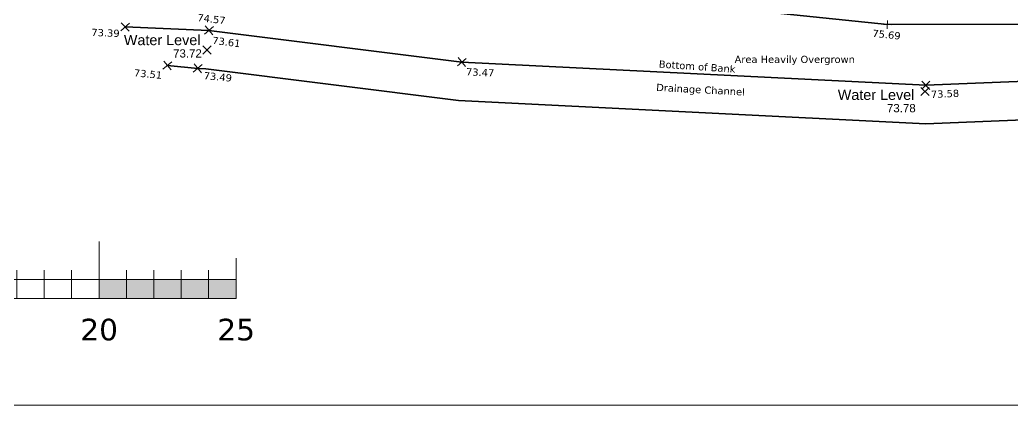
# Model space of a CAD drawing. Header units: metres. Extents: x 538443 to 538604, y 597904 to 598037.
# Drawn here: x 538471.88 to 538508.09, y 597903.86 to 597917.91 of the extents above; entities that cross this region are included whole.
import ezdxf
from ezdxf.enums import TextEntityAlignment as Align

# ---------------------------------------------------------------- set-up
doc = ezdxf.new("R2010")
doc.units = ezdxf.units.M
doc.header["$MEASUREMENT"] = 0
doc.header["$PDMODE"] = 1
doc.header["$PDSIZE"] = 0.1
doc.layers.get('0').update_dxf_attribs({"lineweight": 0})
for name, color, linetype, lineweight in [('$TXTOUTLINES', 7, 'Continuous', 0), ('Bank Bottom Elevation', 12, 'Continuous', 0), ('Bank Bottom Line', 12, 'Continuous', 35), ('Bank Bottom Symbol', 12, 'Continuous', 0), ('Bank Top Elevation', 20, 'Continuous', 0), ('Bank Top Line', 20, 'Continuous', 35), ('Bank Top Symbol', 20, 'Continuous', 0), ('Invert Level Text', 7, 'Continuous', 0), ('Text', 7, 'Continuous', 0), ('Water Top Elevation', 7, 'Continuous', 0), ('Water Top Symbol', 7, 'Continuous', 0)]:
    doc.layers.add(name, color=color, linetype=linetype, lineweight=lineweight)
doc.layers.add('POINTS', color=7, linetype='Continuous')
doc.styles.add('2mm Arial', font='arial.ttf')
doc.styles.add('Bank Bottom Text', font='verdana.ttf')
doc.styles.add('Bank Top Text', font='verdana.ttf')
doc.styles.add('Contour', font='arial.ttf')
doc.styles.add('Spot Height Text', font='verdana.ttf')

# ---------------------------------------------------------------- blocks, each defined once
blk = doc.blocks.new('CROSS')
at = {"color": 0}
for points in [[(0.5, 0.5), (-0.5, -0.5)], [(0.5, -0.5), (-0.5, 0.5)]]:
    blk.add_lwpolyline(points, dxfattribs=at)
blk = doc.blocks.new('2')
at = {"layer": 'Text'}
h = blk.add_hatch(color=256, dxfattribs=at)
h.paths.add_polyline_path([(538139.417, 603327.391), (538138.417, 603327.391), (538138.417, 603326.69), (538139.417, 603326.69)])
h.paths.add_polyline_path([(538141.417, 603327.391), (538140.417, 603327.391), (538140.417, 603326.69), (538141.417, 603326.69)])
h.paths.add_polyline_path([(538143.417, 603327.391), (538142.417, 603327.391), (538142.417, 603326.69), (538143.417, 603326.69)])
h = blk.add_hatch(color=256, dxfattribs=at)
h.paths.add_polyline_path([(538149.417, 603327.391), (538148.417, 603327.391), (538148.417, 603326.69), (538149.417, 603326.69)])
h.paths.add_polyline_path([(538150.417, 603327.391), (538149.417, 603327.391), (538149.417, 603326.69), (538150.417, 603326.69)])
h.paths.add_polyline_path([(538151.417, 603327.391), (538150.417, 603327.391), (538150.417, 603326.69), (538151.417, 603326.69)])
h.paths.add_polyline_path([(538152.417, 603327.391), (538151.417, 603327.391), (538151.417, 603326.69), (538152.417, 603326.69)])
h.paths.add_polyline_path([(538153.417, 603327.391), (538152.417, 603327.391), (538152.417, 603326.69), (538153.417, 603326.69)])
h.paths.add_polyline_path([(538159.417, 603327.391), (538158.417, 603327.391), (538158.417, 603326.69), (538159.417, 603326.69)])
h.paths.add_polyline_path([(538160.417, 603327.391), (538159.417, 603327.391), (538159.417, 603326.69), (538160.417, 603326.69)])
h.paths.add_polyline_path([(538161.417, 603327.391), (538160.417, 603327.391), (538160.417, 603326.69), (538161.417, 603326.69)])
h.paths.add_polyline_path([(538162.417, 603327.391), (538161.417, 603327.391), (538161.417, 603326.69), (538162.417, 603326.69)])
h.paths.add_polyline_path([(538163.417, 603327.391), (538162.417, 603327.391), (538162.417, 603326.69), (538163.417, 603326.69)])
for p, q in [((538148.417, 603328.772), (538148.417, 603326.69)), ((538158.417, 603328.772), (538158.417, 603326.69)), ((538138.417, 603328.168), (538138.417, 603326.69)), ((538143.417, 603328.168), (538143.417, 603326.69)), ((538148.417, 603328.168), (538148.417, 603326.69)), ((538153.417, 603328.168), (538153.417, 603326.69)), ((538158.417, 603328.168), (538158.417, 603326.69)), ((538163.417, 603328.168), (538163.417, 603326.69)), ((538139.417, 603327.731), (538139.417, 603326.69)), ((538140.417, 603327.731), (538140.417, 603326.69)), ((538141.417, 603327.731), (538141.417, 603326.69)), ((538142.417, 603327.731), (538142.417, 603326.69)), ((538144.417, 603327.731), (538144.417, 603326.69)), ((538145.417, 603327.731), (538145.417, 603326.69)), ((538146.417, 603327.731), (538146.417, 603326.69)), ((538147.417, 603327.731), (538147.417, 603326.69)), ((538149.417, 603327.731), (538149.417, 603326.69)), ((538150.417, 603327.731), (538150.417, 603326.69)), ((538151.417, 603327.731), (538151.417, 603326.69)), ((538152.417, 603327.731), (538152.417, 603326.69)), ((538154.417, 603327.731), (538154.417, 603326.69)), ((538155.417, 603327.731), (538155.417, 603326.69)), ((538156.417, 603327.731), (538156.417, 603326.69)), ((538157.417, 603327.731), (538157.417, 603326.69)), ((538159.417, 603327.731), (538159.417, 603326.69)), ((538160.417, 603327.731), (538160.417, 603326.69)), ((538161.417, 603327.731), (538161.417, 603326.69)), ((538162.417, 603327.731), (538162.417, 603326.69)), ((538138.417, 603327.391), (538163.417, 603327.391)), ((538138.417, 603326.69), (538163.417, 603326.69))]:
    blk.add_line(p, q, dxfattribs=at)
at = {"layer": 'Text', "style": 'Spot Height Text'}
for s, height, p in [('Scale 1:250', 1.18125, (538132.897, 603327.217)), ('0', 0.788, (538138.421, 603325.562)), ('5', 0.788, (538143.421, 603325.562)), ('10', 0.7875, (538148.421, 603325.562)), ('15', 0.7875, (538153.421, 603325.562)), ('20', 0.7875, (538158.421, 603325.562)), ('25', 0.7875, (538163.421, 603325.562))]:
    blk.add_text(s, height=height, dxfattribs=at).set_placement(p, align=Align.MIDDLE_CENTER)

msp = doc.modelspace()

# ---------------------------------------------------------------- linework, layer by layer
at = {"layer": '$TXTOUTLINES', "color": 7}
msp.add_lwpolyline([(538443.355, 598004.719), (538587.947, 598004.719), (538587.947, 597903.861), (538443.355, 597903.861)], close=True, dxfattribs=at)
at = {"layer": 'Bank Bottom Line'}
for points in [[(538519.161, 597916.1), (538504.944, 597915.526), (538488.01, 597916.369), (538478.78, 597917.526), (538475.725, 597917.65)], [(538477.266, 597916.245), (538478.374, 597916.14), (538478.664, 597916.128), (538487.888, 597914.972), (538504.937, 597914.123), (538519.218, 597914.7)]]:
    msp.add_lwpolyline(points, dxfattribs=at)
at = {"layer": 'Bank Top Line'}
msp.add_lwpolyline([(538480.414, 597919.82), (538485.58, 597919.511), (538492.69, 597918.864), (538503.542, 597917.736), (538509.467, 597917.75), (538514.812, 597917.82), (538518.613, 597917.735), (538526.901, 597917.881), (538536.982, 597916.613)], dxfattribs=at)
at = {"layer": 'Bank Top Symbol'}
for p, q in [((538503.392, 597917.744), (538503.692, 597917.728)), ((538503.55, 597917.886), (538503.534, 597917.586))]:
    msp.add_line(p, q, dxfattribs=at)
at = {"layer": 'POINTS'}
for p in [(538503.542, 597917.736), (538475.725, 597917.65), (538478.754, 597917.417), (538478.78, 597917.526), (538477.266, 597916.245), (538488.01, 597916.369), (538478.374, 597916.14), (538504.944, 597915.526), (538504.959, 597915.67)]:
    msp.add_point(p, dxfattribs=at)

# ---------------------------------------------------------------- block references
at = {"color": 7}
msp.add_blockref('2', (316.353, -5418.945), dxfattribs=at)
at = {"layer": 'Bank Bottom Symbol', "xscale": 0.3, "yscale": 0.3, "zscale": 0.3}
for p, rotation in [((538475.725, 597917.65), 87.67568612186167), ((538478.78, 597917.526), 85.26540322242104), ((538477.266, 597916.245), 264.5865124005726), ((538478.374, 597916.14), 264.5865124005726), ((538488.01, 597916.369), 85.00260144074112), ((538504.944, 597915.526), 89.73104905459616)]:
    msp.add_blockref('CROSS', p, dxfattribs=dict(at, rotation=rotation))
at = {"layer": 'Water Top Symbol', "xscale": 0.3, "yscale": 0.3, "zscale": 0.3}
for p in [(538478.709, 597916.809), (538504.915, 597915.297)]:
    msp.add_blockref('CROSS', p, dxfattribs=at)

# ---------------------------------------------------------------- texts
at = {"layer": 'Bank Bottom Elevation', "style": 'Bank Bottom Text'}
for s, rotation, p in [('73.39', -2.3243, (538474.492, 597917.456)), ('73.61', -7.1449, (538478.907, 597917.166)), ('73.47', -2.8499, (538488.163, 597916.02)), ('73.58', 2.312, (538505.128, 597915.192))]:
    msp.add_text(s, height=0.2625, rotation=rotation, dxfattribs=at).set_placement(p, align=Align.MIDDLE_LEFT)
for s, p in [('73.51', (538477.072, 597915.885)), ('73.49', (538479.619, 597915.783))]:
    msp.add_text(s, height=0.2625, rotation=-5.4135, dxfattribs=at).set_placement(p, align=Align.MIDDLE_RIGHT)
at = {"layer": 'Bank Top Elevation', "style": 'Bank Top Text'}
msp.add_text('74.57', height=0.2625, rotation=-6.6192, dxfattribs=at).set_placement((538478.363, 597917.999), align=Align.MIDDLE_LEFT)
msp.add_text('75.69', height=0.2625, rotation=-5.9342, dxfattribs=at).set_placement((538504.021, 597917.318), align=Align.MIDDLE_RIGHT)
at = {"layer": 'Invert Level Text', "style": 'Contour'}
for p in [(538478.472, 597917.174), (538504.524, 597915.177)]:
    msp.add_text('Water Level', height=0.375, dxfattribs=at).set_placement(p, align=Align.MIDDLE_RIGHT)
at = {"layer": 'Text', "style": 'Spot Height Text'}
msp.add_text('Area Heavily Overgrown', height=0.2625, dxfattribs=at).set_placement((538500.159, 597916.468), align=Align.MIDDLE_CENTER)
for s, rotation, p in [('Bottom of Bank', 356.1323, (538496.598, 597916.206)), ('Drainage Channel', 356.9542, (538496.721, 597915.364))]:
    msp.add_text(s, height=0.2625, rotation=rotation, dxfattribs=at).set_placement(p, align=Align.MIDDLE_CENTER)
at = {"layer": 'Water Top Elevation', "style": '2mm Arial'}
for s, p in [('73.72', (538478.521, 597916.686)), ('73.78', (538504.573, 597914.689))]:
    msp.add_text(s, height=0.3, dxfattribs=at).set_placement(p, align=Align.MIDDLE_RIGHT)

doc.saveas('drawing.dxf')
